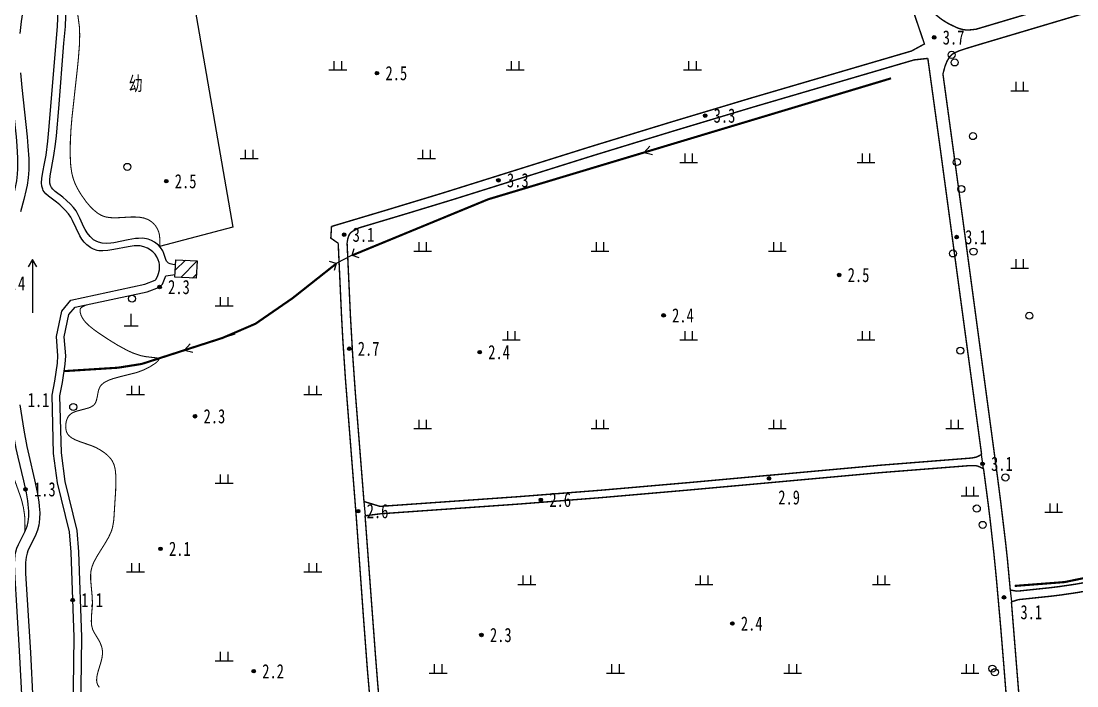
# Model space of a CAD drawing. Header units: metres. Extents: x 494039 to 619385, y 3351420 to 3402703.
# Drawn here: x 590085.7 to 590383.4, y 3392834.9 to 3393022.2 of the extents above; entities that cross this region are included whole.
import ezdxf
from ezdxf.enums import TextEntityAlignment as Align

# ---------------------------------------------------------------- set-up
doc = ezdxf.new("R2010")
doc.units = ezdxf.units.M
for name, pattern in [('2180', [0]), ('4410a', [0]), ('8521', [0]), ('9610', [0])]:
    doc.linetypes.add(name, pattern=pattern)
for name, color, linetype in [('210100', 130, 'Continuous'), ('220200', 130, 'Continuous'), ('220900', 130, '2180'), ('261301', 141, 'Continuous'), ('310300', 8, 'Continuous'), ('340703', 8, 'Continuous'), ('420500', 8, 'Continuous'), ('440100', 8, 'Continuous'), ('510301', 8, 'Continuous'), ('720100', 8, 'Continuous'), ('760201', 8, '8521'), ('810100', 8, '9610'), ('810302', 8, 'Continuous'), ('810502', 8, 'Continuous')]:
    doc.layers.add(name, color=color, linetype=linetype)
doc.layers.add('710101', color=8, linetype='Continuous', lineweight=0)

# ---------------------------------------------------------------- blocks, each defined once
blk = doc.blocks.new('of')
at = {"color": 0, "linetype": 'Continuous'}
for p, q in [((0, 0), (0, 1.7)), ((-1, 0), (1, 0))]:
    blk.add_line(p, q, dxfattribs=at)
blk = doc.blocks.new('gc170')
at = {"linetype": 'Continuous'}
blk.add_circle((0, 0), 0.5, dxfattribs=at)
blk = doc.blocks.new('gu')
at = {"flags": 128}
for points in [[(3.75, 0), (-3.75, 0)], [(2.71, -0.6), (3.75, 0), (3.75, 0), (2.71, 0.6)]]:
    blk.add_lwpolyline(points, dxfattribs=at)
blk = doc.blocks.new('p_point')
for radius in [0.25, 0.2, 0.15, 0.1, 0.05]:
    blk.add_circle((0, 0), radius)
blk.add_point((0, 0))
blk = doc.blocks.new('vm')
at = {"linetype": 'Continuous'}
for p, q in [((1.25, 0), (-1.25, 0)), ((-0.5, 0), (-0.5, 1.3)), ((0.5, 1.3), (0.5, 0))]:
    blk.add_line(p, q, dxfattribs=at)
blk = doc.blocks.new('1-3&1-4')
at = {"layer": '310300', "linetype": 'Continuous'}
h = blk.add_hatch(dxfattribs=at)
h.set_pattern_fill('ANSI31', color=8, scale=20, style=0)
h.set_pattern_definition([(45, (0, 0), (-1.767766953, 1.767766953), [])])
h.paths.add_polyline_path([(590135.1286, 3392949.751), (590129.0967, 3392950.0553), (590129.3446, 3392954.9701), (590135.3765, 3392954.6659)])
at = {"layer": '210100', "color": 141, "linetype": 'Continuous', "flags": 128}
for points in [[(590096.0091, 3393020.721), (590096.4411, 3393032.2163)], [(590100.1821, 3392813.0499), (590100.6493, 3392848.5937), (590099.7962, 3392872.5597), (590099.3933, 3392878.3046), (590095.9493, 3392892.0902), (590094.897, 3392900.3842), (590094.4599, 3392916.8131), (590095.2323, 3392920.7481), (590095.9734, 3392925.802), (590096.106, 3392927.8324), (590095.6684, 3392933.3313), (590097.1694, 3392940.4929), (590099.7679, 3392943.5492), (590120.6463, 3392948.0708), (590123.572, 3392949.1707), (590123.7545, 3392949.3648), (590124.1378, 3392950.1931), (590124.483, 3392951.1224), (590124.7144, 3392952.1091), (590124.7805, 3392953.0313), (590124.7413, 3392953.6445), (590124.6537, 3392954.1499), (590124.4059, 3392954.9523), (590124.0105, 3392955.7541), (590123.479, 3392956.5036), (590122.8418, 3392957.1767), (590122.1232, 3392957.76), (590121.3436, 3392958.2365), (590120.3429, 3392958.6393), (590119.2715, 3392958.8433), (590118.7237, 3392958.8801), (590117.6094, 3392958.853), (590115.9046, 3392958.6326), (590111.8719, 3392957.8046), (590110.161, 3392957.528), (590108.7632, 3392957.4349), (590107.6733, 3392957.5014), (590107.1409, 3392957.5972), (590106.1593, 3392957.9228), (590105.4189, 3392958.3118), (590104.2529, 3392959.1806), (590103.5229, 3392959.9133), (590102.889, 3392960.7243), (590102.2637, 3392961.7424), (590100.2167, 3392966.0444), (590099.7255, 3392966.9114), (590099.0753, 3392967.8601), (590098.1904, 3392968.9295), (590096.6721, 3392970.4119), (590095.7414, 3392971.1657), (590093.4052, 3392972.8887), (590092.7283, 3392973.5), (590092.2294, 3392974.0867), (590091.9832, 3392974.4818), (590091.814, 3392974.8538), (590091.6007, 3392975.6522), (590091.521, 3392976.6569), (590091.5925, 3392977.8748), (590091.8673, 3392979.623), (590092.3536, 3392982.045), (590092.761, 3392984.4728), (590093.2513, 3392988.4114), (590093.5603, 3392991.5149), (590096.0091, 3393020.721)]]:
    blk.add_lwpolyline(points, dxfattribs=at)
at = {"layer": '210100', "color": 141, "linetype": 'Continuous', "elevation": 0.8, "flags": 128}
for points in [[(590085.1513, 3393064.046), (590086.425, 3393052.2835), (590087.6321, 3393043.9962), (590087.8475, 3393041.6133), (590087.887, 3393040.5343), (590087.8371, 3393038.1181), (590087.5988, 3393035.217), (590087.037, 3393030.8631), (590085.7599, 3393022.1485), (590085.3944, 3393018.7558)], [(590085.5958, 3393007.6298), (590085.9752, 3393003.5361), (590087.449, 3392989.5868), (590087.6623, 3392987.0082), (590087.856, 3392983.4059), (590087.8587, 3392980.3301), (590087.7027, 3392978.0535), (590087.4016, 3392975.937), (590087.1813, 3392974.7653), (590086.5398, 3392971.9631), (590085.5813, 3392968.4779)], [(590085.3771, 3392914.0758), (590086.4962, 3392906.9569), (590087.3777, 3392902.3085), (590087.8994, 3392899.8744), (590089.5416, 3392892.9019), (590090.2827, 3392889.4081), (590090.7245, 3392886.6923), (590090.8566, 3392885.5295), (590090.9697, 3392883.5942), (590090.9346, 3392882.0491), (590090.8137, 3392880.8928), (590090.6786, 3392880.1174), (590090.3251, 3392878.736), (590089.6616, 3392877.0142), (590088.2496, 3392874.3597), (590087.6034, 3392872.9333), (590087.3989, 3392872.3006), (590087.1461, 3392871.162), (590086.9785, 3392869.6525), (590086.9444, 3392867.7613), (590086.9862, 3392866.5431), (590088.3385, 3392844.2878), (590089.0423, 3392830.7744)]]:
    blk.add_lwpolyline(points, dxfattribs=at)
at = {"layer": '220200', "color": 141, "linetype": 'Continuous', "const_width": 0.6, "flags": 128}
for points in [[(590331.0207, 3393006.0886), (590217.4196, 3392971.9893), (590179.0811, 3392956.2002)], [(590174.597, 3392953.8689), (590162.3066, 3392944.1509), (590151.8143, 3392936.9167), (590142.5128, 3392932.9172), (590119.7356, 3392925.5875), (590113.0403, 3392924.5286), (590097.8692, 3392923.5671)]]:
    blk.add_lwpolyline(points, dxfattribs=at)
at = {"layer": '220200', "color": 141, "linetype": 'Continuous', "const_width": 0.6, "elevation": 2.6512, "flags": 128}
blk.add_lwpolyline([(590539.9083, 3392929.6375), (590512.9648, 3392915.3152), (590513.5353, 3392909.4318), (590498.7901, 3392902.471), (590463.9227, 3392891.2237), (590391.7244, 3392866.5378), (590380.0101, 3392864.1129), (590365.9129, 3392863.0227)], dxfattribs=at)
at = {"layer": '220900', "color": 141, "linetype": 'Continuous'}
for p, q in [((590179.0811, 3392956.2002), (590179.6835, 3392958.1073)), ((590179.0811, 3392956.2002), (590180.9882, 3392955.5978)), ((590174.597, 3392953.8689), (590172.6899, 3392954.4713)), ((590174.597, 3392953.8689), (590173.9946, 3392951.9618))]:
    blk.add_line(p, q, dxfattribs=at)
at = {"layer": '220900', "color": 141, "linetype": '2180', "elevation": 2.8571, "flags": 128}
blk.add_lwpolyline([(590179.0811, 3392956.2002), (590174.597, 3392953.8689)], dxfattribs=at)
at = {"layer": '310300', "color": 8, "linetype": 'Continuous', "flags": 128}
blk.add_lwpolyline([(590135.1286, 3392949.751), (590129.0967, 3392950.0553), (590129.3446, 3392954.9701), (590135.3765, 3392954.6659)], close=True, dxfattribs=at)
at = {"layer": '420500', "color": 8, "linetype": 'Continuous', "const_width": 0.4, "flags": 128}
for points in [[(590505.9223, 3393064.8013), (590486.8867, 3393059.3498), (590464.9843, 3393052.9654), (590446.6962, 3393047.4839), (590400.1085, 3393033.3253), (590354.9789, 3393019.9198)], [(590488.2524, 3393055.1307), (590477.0863, 3393051.9362), (590466.2301, 3393048.754), (590444.037, 3393042.0703), (590402.2895, 3393029.3971), (590356.2292, 3393015.7119)], [(590354.9789, 3393019.9198), (590353.0529, 3393019.7193), (590351.9812, 3393019.7376), (590351.2546, 3393019.8426), (590350.2995, 3393020.1046), (590349.6722, 3393020.3358), (590347.5228, 3393021.3506), (590346.5492, 3393021.8978), (590345.1937, 3393022.7663), (590343.8216, 3393023.8648), (590343.2354, 3393024.5004), (590342.9264, 3393024.934), (590341.7833, 3393027.0197)], [(590345.6592, 3393007.3069), (590346.224, 3393009.4341), (590346.8037, 3393010.9058), (590347.5145, 3393012.0795), (590347.98, 3393012.6081), (590348.2433, 3393012.8382), (590348.8591, 3393013.2338), (590350.1454, 3393013.8045), (590352.0674, 3393014.4547), (590356.2292, 3393015.7119)], [(590173.256, 3392964.3406), (590188.9683, 3392969.0217), (590204.6579, 3392973.7766), (590246.2624, 3392986.8172), (590269.1032, 3392993.7995), (590291.807, 3393000.6098), (590336.7867, 3393013.7856)], [(590180.9443, 3392963.922), (590194.5589, 3392967.9849), (590207.6081, 3392971.9526), (590247.0308, 3392984.3191), (590269.8614, 3392991.2974), (590292.5549, 3392998.1052), (590337.5217, 3393011.2772)], [(590341.3978, 3393011.7103), (590344.9005, 3392986.2901), (590356.5629, 3392900.0752)], [(590345.6592, 3393007.3069), (590351.1445, 3392967.1891), (590360.9966, 3392894.0685), (590361.983, 3392886.393), (590363.3683, 3392874.8685), (590363.8347, 3392870.5639), (590364.6504, 3392861.8639)], [(590177.6399, 3392959.7228), (590177.8821, 3392961.0656), (590178.1362, 3392961.7722), (590178.4366, 3392962.2892), (590178.6854, 3392962.583), (590179.1405, 3392962.9424), (590180.9443, 3392963.922)], [(590186.6813, 3392787.8895), (590186.8381, 3392793.0698), (590186.8969, 3392798.5335), (590186.7982, 3392802.6942), (590186.5656, 3392806.9685), (590186.0693, 3392812.5169), (590184.8298, 3392823.6049), (590184.2508, 3392829.3035), (590183.355, 3392839.5693), (590182.1573, 3392855.5492), (590180.2846, 3392881.712), (590177.1666, 3392921.4756), (590176.467, 3392931.9473), (590176.0899, 3392938.8467), (590175.1385, 3392959.6037)], [(590182.4023, 3392886.8171), (590179.9867, 3392917.225), (590179.2236, 3392928.0202), (590178.5918, 3392938.9934), (590177.6399, 3392959.7228)], [(590357.1107, 3392896.0276), (590358.4209, 3392886.1207), (590359.0269, 3392881.1352), (590360.0104, 3392872.3046), (590360.6713, 3392865.6685), (590361.9246, 3392851.588), (590362.825, 3392840.6295), (590366.5617, 3392793.6528)], [(590189.1854, 3392787.8667), (590189.3391, 3392793.0928), (590189.4017, 3392798.605), (590189.3022, 3392802.801), (590189.0826, 3392806.6671), (590188.5812, 3392812.2437), (590187.2099, 3392824.9577), (590186.2954, 3392835.2182), (590185.6639, 3392843.2033), (590182.7127, 3392882.7952)], [(590364.9627, 3392858.5396), (590370.1693, 3392793.953)]]:
    blk.add_lwpolyline(points, dxfattribs=at)
for points, elevation in [([(590336.7867, 3393013.7856), (590340.4419, 3393015.7776), (590337.1257, 3393025.5122)], 3.9383), ([(590337.5217, 3393011.2772), (590341.3978, 3393011.7103)], 3.9235), ([(590175.1385, 3392959.6037), (590173.0533, 3392961.0593), (590173.256, 3392964.3406)], 3.3893)]:
    blk.add_lwpolyline(points, dxfattribs=dict(at, elevation=elevation))
at = {"layer": '440100', "color": 8, "linetype": '4410a', "const_width": 0.4, "flags": 128}
for points in [[(590353.2097, 3392899.0265), (590354.1471, 3392899.135), (590354.9822, 3392899.3198), (590355.3933, 3392899.4774), (590356.5629, 3392900.0752)], [(590186.9295, 3392885.4386), (590225.6833, 3392888.1572), (590249.0144, 3392889.9812), (590274.5211, 3392892.1931), (590327.8023, 3392897.0282), (590353.2097, 3392899.0265)], [(590366.6027, 3392861.5425), (590375.7621, 3392862.5065), (590378.6418, 3392862.8644), (590382.9388, 3392863.4963), (590384.8367, 3392863.8271), (590388.1342, 3392864.506), (590390.7448, 3392865.1602), (590393.5142, 3392865.9385), (590397.0792, 3392867.0978), (590408.1758, 3392871.0513), (590417.3868, 3392874.1804), (590433.6528, 3392879.5765), (590464.9897, 3392890.0909), (590479.4444, 3392894.7578)], [(590182.4023, 3392886.8171), (590186.9295, 3392885.4386)], [(590364.6504, 3392861.8639), (590366.6027, 3392861.5425)]]:
    blk.add_lwpolyline(points, dxfattribs=at)
at = {"layer": '440100', "color": 8, "linetype": 'Continuous', "const_width": 0.4, "flags": 128}
for points in [[(590187.0787, 3392883.3587), (590225.8446, 3392886.0781), (590249.1828, 3392887.9027), (590274.6974, 3392890.1152), (590327.9776, 3392894.9502), (590353.3709, 3392896.9475)], [(590366.9564, 3392859.1624), (590376.1946, 3392860.1365), (590379.0991, 3392860.4977), (590383.4333, 3392861.1349), (590385.3476, 3392861.4683), (590388.6738, 3392862.1523), (590391.3089, 3392862.8117), (590394.1195, 3392863.6014), (590397.7375, 3392864.778), (590408.9396, 3392868.7693), (590418.1517, 3392871.8988), (590434.419, 3392877.2955), (590465.7415, 3392887.8051), (590480.1814, 3392892.4672)], [(590182.7127, 3392882.7952), (590187.0787, 3392883.3587)], [(590364.9627, 3392858.5396), (590366.9564, 3392859.1624)]]:
    blk.add_lwpolyline(points, dxfattribs=at)
at = {"layer": '440100', "color": 8, "linetype": 'Continuous', "const_width": 0.4, "elevation": 3.534, "flags": 128}
blk.add_lwpolyline([(590353.3709, 3392896.9475), (590354.7548, 3392896.9375), (590355.3239, 3392896.8355), (590356.0146, 3392896.576), (590357.1107, 3392896.0276)], dxfattribs=at)
at = {"layer": '710101', "color": 8, "linetype": 'Continuous', "const_width": 0.3, "elevation": 2, "flags": 128}
for points in [[(590086.7669, 3392878.2576), (590086.8207, 3392879.9699), (590086.76, 3392882.2611), (590086.6715, 3392883.1938), (590086.3852, 3392885.0476), (590085.9606, 3392886.8737), (590085.5926, 3392888.0956), (590083.5482, 3392893.8216)], [(590124.7946, 3392958.687), (590124.8364, 3392960.8477), (590124.723, 3392961.9858), (590124.5208, 3392962.8047), (590124.0674, 3392963.8418), (590123.6312, 3392964.5149), (590123.0934, 3392965.1281), (590122.4766, 3392965.6681), (590121.8009, 3392966.1195), (590121.2892, 3392966.3792), (590120.3429, 3392966.7083), (590119.3571, 3392966.9023), (590117.8262, 3392967.0115), (590116.7833, 3392967.0027), (590113.1037, 3392966.8038), (590111.3127, 3392966.8002), (590110.5696, 3392966.8592), (590109.6116, 3392967.0217), (590108.9241, 3392967.2238), (590108.225, 3392967.5281), (590107.3423, 3392968.0583), (590106.1053, 3392969.0593), (590105.141, 3392970.0331), (590104.0549, 3392971.321), (590102.5727, 3392973.4194), (590101.701, 3392974.8937), (590100.9534, 3392976.4107), (590100.4574, 3392977.7013), (590100.0205, 3392979.3995), (590099.76, 3392981.1215), (590099.6556, 3392982.2787), (590099.5575, 3392984.8986), (590099.6123, 3392988.4072), (590099.8013, 3392991.9097), (590100.0693, 3392995.05), (590101.5683, 3393008.6298), (590101.8562, 3393011.463), (590102.1667, 3393015.4502), (590102.2489, 3393018.3294), (590102.1507, 3393020.6696), (590101.5139, 3393025.4766)], [(590107.7881, 3392834.4327), (590107.3586, 3392835.0725), (590107.1528, 3392835.5569), (590107.076, 3392835.8612), (590107.0129, 3392836.4951), (590107.0954, 3392837.4965), (590107.3717, 3392838.7197), (590108.2026, 3392841.4466), (590108.5244, 3392842.7341), (590108.6742, 3392843.8303), (590108.663, 3392844.7053), (590108.5164, 3392845.6016), (590108.0747, 3392846.8922), (590107.7544, 3392847.5248), (590106.2623, 3392849.9878), (590105.8573, 3392850.8825), (590105.6074, 3392851.9048), (590105.5202, 3392853.0224), (590105.5754, 3392854.6104), (590105.7934, 3392857.2715), (590105.83, 3392858.3589), (590105.7556, 3392860.1195), (590105.338, 3392864.738), (590105.3286, 3392866.2338), (590105.4414, 3392867.3291), (590105.7036, 3392868.3893), (590106.0532, 3392869.3058), (590106.3687, 3392869.9824), (590107.2236, 3392871.5372), (590109.4153, 3392875.0503), (590110.3193, 3392876.6065), (590110.9833, 3392877.9709), (590111.2536, 3392878.6697), (590111.5188, 3392879.5848), (590111.7721, 3392880.9767), (590111.8794, 3392881.9242), (590112.3789, 3392889.7924), (590112.4677, 3392892.8012), (590112.4455, 3392893.8723), (590112.3163, 3392895.4362), (590112.1908, 3392896.1908), (590111.9348, 3392897.1569), (590111.4834, 3392898.1682), (590111.0699, 3392898.7827), (590110.3986, 3392899.5431), (590109.6209, 3392900.2448), (590109.0916, 3392900.6555), (590107.9519, 3392901.4117), (590106.72, 3392902.0709), (590105.579, 3392902.5532), (590102.3234, 3392903.6713), (590100.9721, 3392904.2128), (590100.0617, 3392904.6999), (590099.2872, 3392905.2998), (590098.8735, 3392905.7869), (590098.6318, 3392906.2109), (590098.4957, 3392906.5629), (590098.3302, 3392907.3414), (590098.297, 3392907.7559), (590098.3357, 3392908.7133), (590098.4986, 3392909.5519), (590098.6259, 3392909.9522), (590098.926, 3392910.5997), (590099.2043, 3392911.0052), (590099.5986, 3392911.4002), (590100.1106, 3392911.7504), (590100.8363, 3392912.0912), (590101.3049, 3392912.2572), (590104.7345, 3392913.177), (590105.5846, 3392913.5402), (590106.2785, 3392914.0439), (590106.6633, 3392914.5626), (590106.9248, 3392915.1841), (590107.1716, 3392916.1922), (590107.4482, 3392917.6807), (590107.574, 3392918.1934), (590107.8123, 3392918.8613), (590108.0203, 3392919.2469), (590108.3738, 3392919.7001), (590109.1601, 3392920.3515), (590110.3915, 3392920.9931), (590111.612, 3392921.4367), (590113.526, 3392921.964), (590117.8897, 3392923.0507), (590118.7116, 3392923.3071), (590120.1198, 3392923.8345), (590121.9615, 3392924.7424), (590123.3876, 3392925.6462), (590123.8196, 3392925.9728), (590124.3395, 3392926.4574), (590124.5661, 3392926.8637), (590124.5515, 3392926.983), (590124.4168, 3392927.1311), (590124.0024, 3392927.2876), (590120.8914, 3392927.6416), (590119.4538, 3392927.9339), (590117.552, 3392928.5528), (590115.8388, 3392929.307), (590112.9434, 3392930.878), (590110.1739, 3392932.5872), (590107.2885, 3392934.5198), (590106.3211, 3392935.2159), (590105.0282, 3392936.2434), (590104.1565, 3392937.0616), (590103.7559, 3392937.5007), (590103.2153, 3392938.2076), (590102.7692, 3392938.9867), (590102.5909, 3392939.4098), (590102.3635, 3392940.2549), (590102.3433, 3392940.8297), (590102.4375, 3392941.161), (590102.551, 3392941.3324), (590102.8406, 3392941.579), (590103.0917, 3392941.721), (590104.1838, 3392942.2327)]]:
    blk.add_lwpolyline(points, dxfattribs=at)
at = {"layer": '760201', "color": 8, "linetype": '8521', "flags": 128}
for points in [[(590098.2086, 3393020.6756), (590098.6397, 3393032.2012), (590098.9475, 3393043.0447), (590098.9953, 3393046.4314), (590098.9657, 3393052.5225), (590098.7745, 3393057.6471), (590098.5854, 3393060.7411), (590097.2415, 3393076.9772), (590096.7441, 3393083.9489), (590096.5486, 3393088.6105), (590096.5194, 3393090.9481), (590096.5731, 3393093.8565), (590096.8126, 3393097.8184), (590097.5796, 3393106.3194), (590097.8983, 3393110.8273), (590097.9836, 3393114.1788), (590097.924, 3393116.3921), (590097.7368, 3393118.5826), (590097.5841, 3393119.6674), (590097.2661, 3393121.2791), (590096.945, 3393122.4917), (590096.3553, 3393124.2922), (590095.9071, 3393125.4835), (590093.3954, 3393131.4104), (590092.3376, 3393134.1068), (590091.5973, 3393136.4412), (590091.3433, 3393137.4554), (590090.9365, 3393139.5074), (590090.5617, 3393142.2081), (590090.1406, 3393147.0517), (590089.5714, 3393156.463), (590088.7699, 3393171.5513), (590088.7345, 3393172.9771), (590088.7424, 3393173.9901), (590088.857, 3393175.7938), (590088.9607, 3393176.5842), (590089.2405, 3393177.9453), (590089.5307, 3393178.8969), (590089.8477, 3393179.6938), (590090.3561, 3393180.6946), (590090.9288, 3393181.5784), (590091.3344, 3393182.0966), (590092.1622, 3393182.9586), (590093.0892, 3393183.7121), (590094.104, 3393184.3609), (590094.6411, 3393184.6467), (590095.7689, 3393185.142), (590096.9614, 3393185.535), (590098.2112, 3393185.8237), (590100.1793, 3393186.0534), (590104.0456, 3393186.0863), (590105.0024, 3393186.2127), (590105.6463, 3393186.4012), (590105.9395, 3393186.5334), (590106.5261, 3393186.9508), (590106.8889, 3393187.3822), (590107.0978, 3393187.7165), (590107.5001, 3393188.5704), (590108.3904, 3393190.8832), (590108.7997, 3393191.6603), (590109.0949, 3393192.0829), (590109.8843, 3393192.9062), (590110.2826, 3393193.2232), (590111.1493, 3393193.7837), (590112.3299, 3393194.379), (590113.196, 3393194.7494), (590133.266, 3393202.6502), (590140.6946, 3393205.6767), (590145.8565, 3393207.8886), (590148.0568, 3393208.8786), (590151.8744, 3393210.7005), (590153.4167, 3393211.4883), (590155.9488, 3393212.8832), (590158.7157, 3393214.6307), (590160.9372, 3393216.3074), (590165.7952, 3393220.4836), (590166.7713, 3393221.2451), (590168.002, 3393222.1161), (590168.9512, 3393222.7305), (590170.9058, 3393223.8756), (590173.2605, 3393225.1), (590174.6333, 3393225.7583), (590178.1242, 3393227.3122), (590198.1183, 3393235.6645), (590226.4033, 3393247.695)], [(589948.5402, 3393111.1023), (589971.9388, 3393123.0557), (589991.0439, 3393131.6399), (589993.8902, 3393133.0287), (589997.9671, 3393135.2883), (590002.3316, 3393137.534), (590007.0476, 3393139.1378), (590010.346, 3393139.8168), (590026.9465, 3393145.6285), (590040.5214, 3393149.1935), (590059.6474, 3393157.0536), (590063.0152, 3393157.5748), (590065.8047, 3393157.1161), (590066.7795, 3393156.5459), (590068.0059, 3393154.6654), (590069.3756, 3393151.5379), (590075.4776, 3393121.6707), (590076.2176, 3393112.2324), (590079.1758, 3393102.2869), (590080.1449, 3393097.694), (590080.4042, 3393096.2205), (590080.7207, 3393093.8183), (590080.8722, 3393091.7512), (590080.9057, 3393089.0896), (590080.482, 3393079.3959), (590080.4832, 3393076.7272), (590080.5824, 3393074.8958), (590080.9205, 3393071.6576), (590082.0306, 3393063.684), (590083.3051, 3393051.9115), (590084.4758, 3393043.8619), (590084.6151, 3393042.5197), (590084.7245, 3393040.5046), (590084.6772, 3393038.1004), (590084.4418, 3393035.2138), (590083.8836, 3393030.8816), (590082.5505, 3393021.7283), (590082.2074, 3393018.352), (590082.1126, 3393016.6436), (590082.0982, 3393013.778), (590082.1594, 3393011.9532), (590082.4515, 3393007.5182), (590082.8387, 3393003.3552), (590084.2948, 3392989.6438), (590084.5045, 3392987.1094), (590084.6932, 3392983.5688), (590084.6927, 3392980.5459), (590084.6059, 3392979.0408), (590084.3918, 3392977.1907), (590083.9913, 3392974.9506), (590083.6956, 3392973.6113), (590082.953, 3392970.7196), (590082.0433, 3392967.6209), (590079.7549, 3392960.3037), (590079.4166, 3392959.0784), (590078.8929, 3392956.8652), (590078.5933, 3392955.1335), (590078.4091, 3392953.3243), (590078.3317, 3392951.5045), (590078.3335, 3392949.677), (590078.3941, 3392947.8436), (590078.6353, 3392944.1652), (590079.2674, 3392937.7077), (590080.5789, 3392926.6193), (590081.396, 3392920.1546), (590082.5237, 3392911.8711), (590083.3819, 3392906.4914), (590084.2706, 3392901.7974), (590084.8013, 3392899.357), (590086.4256, 3392892.6465), (590087.1544, 3392889.2846), (590087.5297, 3392887.0456), (590087.6661, 3392885.9275), (590087.7893, 3392884.0675), (590087.7664, 3392882.5835), (590087.7042, 3392881.8433), (590087.592, 3392881.0464), (590087.3041, 3392879.7753), (590086.7263, 3392878.1648), (590084.8545, 3392874.5841), (590084.4424, 3392873.5929), (590084.1389, 3392872.5407), (590083.996, 3392871.8215), (590083.8251, 3392870.3497), (590083.7805, 3392869.4125), (590083.8164, 3392866.938), (590085.1655, 3392844.7452), (590085.8986, 3392830.7411), (590086.2179, 3392822.2073), (590086.2859, 3392817.4119), (590086.2106, 3392813.6925), (590085.9575, 3392810.3022), (590085.5635, 3392807.4955), (590084.2211, 3392799.7366), (590083.9699, 3392797.8448), (590083.6141, 3392794.258), (590083.352, 3392790.0266), (590083.2786, 3392787.7372), (590083.2507, 3392781.9664), (590083.3073, 3392777.6378), (590083.8329, 3392755.9933), (590084.695, 3392724.2427), (590084.9161, 3392716.7684), (590085.1545, 3392711.0546), (590085.4109, 3392707.8401), (590085.8121, 3392704.8966), (590086.3651, 3392702.3385), (590086.9831, 3392700.2356), (590087.615, 3392698.5175), (590088.2893, 3392697.0072), (590088.8716, 3392695.9057), (590090.5141, 3392693.2185), (590091.2184, 3392691.9186), (590091.6232, 3392690.9437), (590091.7777, 3392690.4426), (590091.9546, 3392689.5237), (590092.0126, 3392688.3552), (590091.8608, 3392686.5035), (590091.52, 3392684.5607), (590090.7602, 3392681.2054), (590090.2537, 3392678.662), (590090.0529, 3392677.2802), (590089.8071, 3392674.3664), (590089.7253, 3392671.44), (590089.7337, 3392669.2399), (590089.8913, 3392664.0966), (590090.0734, 3392660.4187), (590090.3373, 3392656.0044), (590090.9384, 3392647.9221), (590091.216, 3392644.9926), (590091.7097, 3392640.9105), (590092.3386, 3392637.002), (590092.8124, 3392634.4062), (590095.4632, 3392621.0107), (590096.3108, 3392616.4716), (590096.7532, 3392613.8747), (590097.3199, 3392609.9732), (590097.619, 3392607.0451), (590097.6991, 3392605.7439), (590097.7347, 3392603.7926), (590097.6687, 3392602.1779), (590097.5604, 3392600.8887), (590097.1964, 3392597.9892), (590096.0763, 3392590.5774), (590095.7992, 3392587.6719), (590095.7429, 3392585.8552), (590095.7616, 3392584.3605), (590095.9292, 3392581.3691), (590096.1007, 3392579.4995), (590096.3125, 3392577.631), (590096.8401, 3392573.9015), (590097.1557, 3392572.043), (590097.7462, 3392569.0842), (590098.8574, 3392564.688), (590100.6723, 3392558.2893), (590101.6134, 3392554.6902), (590102.1364, 3392552.2825), (590102.3483, 3392551.0744), (590102.5162, 3392549.8623), (590102.6456, 3392548.3921), (590102.6831, 3392546.359), (590102.6431, 3392545.0822), (590102.4001, 3392541.7485), (590101.8441, 3392535.5793), (590101.4226, 3392524.9034), (590100.8171, 3392517.8727), (590100.7699, 3392516.1557), (590100.8503, 3392512.0157), (590100.7283, 3392510.5835), (590100.5487, 3392509.6946), (590100.3662, 3392509.0932), (590099.9552, 3392508.0861), (590099.3106, 3392506.8659), (590098.5239, 3392505.6081), (590097.3421, 3392503.934), (590096.3765, 3392502.7565), (590095.3139, 3392501.6691), (590094.2658, 3392500.7952), (590093.2021, 3392500.0707), (590092.1482, 3392499.4928), (590091.3528, 3392499.1427), (590090.0102, 3392498.6878), (590088.4504, 3392498.3174), (590087.5673, 3392498.1647), (590085.5984, 3392497.9356), (590084.5163, 3392497.8622), (590081.1605, 3392497.8107), (590077.6935, 3392497.9512), (590075.6217, 3392498.0938), (590069.4265, 3392498.6599), (590058.4392, 3392499.8015), (590055.0052, 3392500.1176), (590050.8801, 3392500.4082), (590048.8145, 3392500.4916), (590044.0038, 3392500.4864), (590029.5461, 3392499.9927), (590025.6965, 3392499.9962), (590022.4907, 3392500.1491), (590018.4565, 3392500.5076), (590015.7695, 3392500.8043), (590005.9214, 3392502.0002), (590001.6399, 3392502.4647), (589995.3542, 3392502.9961), (589971.5762, 3392504.6612), (589964.7751, 3392505.2869), (589961.2465, 3392505.7432), (589958.6853, 3392506.1913), (589957.5334, 3392506.4417), (589955.7128, 3392506.9247), (589954.8924, 3392507.1886), (589953.6018, 3392507.7012), (589953.1159, 3392507.9428), (589952.3378, 3392508.4265), (589951.5828, 3392509.0963), (589950.751, 3392510.2), (589950.1549, 3392511.2488), (589948.9275, 3392513.912), (589948.3343, 3392514.8218), (589947.9991, 3392515.1878), (589947.3717, 3392515.7176), (589946.016, 3392516.5548), (589944.055, 3392517.4692), (589943.4362, 3392517.6941), (589942.2547, 3392518.0295), (589940.8477, 3392518.2698), (589939.9541, 3392518.3573), (589937.7864, 3392518.4613), (589927.4474, 3392518.704), (589919.7131, 3392518.7576), (589915.2185, 3392518.6753), (589913.2998, 3392518.5898), (589910.1185, 3392518.3364), (589907.5961, 3392517.9827), (589906.3458, 3392517.7331), (589904.0167, 3392517.0812), (589903.2622, 3392516.8055), (589901.9534, 3392516.2305), (589898.9901, 3392514.5719), (589898.2211, 3392514.2298), (589897.6208, 3392514.0298), (589896.5254, 3392513.7912), (589895.8836, 3392513.7077), (589894.2577, 3392513.6194), (589893.0064, 3392513.6286), (589890.5599, 3392513.778), (589887.4868, 3392514.1407), (589883.2598, 3392514.8217), (589874.8128, 3392516.3267), (589868.8266, 3392517.1984), (589860.2186, 3392518.2493), (589855.0476, 3392518.8245), (589851.0231, 3392519.2405), (589845.4442, 3392519.7326), (589826.2408, 3392520.8274), (589822.7717, 3392521.0917), (589818.3183, 3392521.541), (589816.655, 3392521.7554), (589813.6225, 3392522.249), (589807.9119, 3392523.553), (589805.8203, 3392523.8292), (589803.5887, 3392523.9485), (589802.1606, 3392523.9638), (589793.1592, 3392523.8151), (589787.7755, 3392523.7965), (589763.5919, 3392523.9498), (589755.5317, 3392524.1411), (589750.1404, 3392524.4445), (589745.6415, 3392524.8607), (589743.5496, 3392525.1115), (589740.2809, 3392525.6069), (589738.219, 3392526.0124), (589736.6796, 3392526.3808), (589734.2124, 3392527.0921), (589731.9341, 3392527.8813), (589730.2002, 3392528.579), (589728.5162, 3392529.3619), (589727.0665, 3392530.1629), (589725.9637, 3392530.8936), (589724.5609, 3392532.06), (589723.7566, 3392532.9032), (589723.1291, 3392533.7116), (589722.6065, 3392534.6655), (589722.3591, 3392535.4741), (589722.2175, 3392536.4782), (589722.1327, 3392539.3252), (589721.875, 3392542.34), (589721.4421, 3392545.3094), (589721.044, 3392547.5175), (589719.976, 3392552.6337), (589716.4782, 3392567.9028), (589715.5768, 3392572.2872), (589715.0383, 3392575.409), (589714.8119, 3392577.0177), (589714.4873, 3392580.0701), (589714.3875, 3392581.5096), (589714.3161, 3392584.0286), (589714.438, 3392587.1806), (589714.8925, 3392593.0101), (589714.9468, 3392594.0755), (589714.9081, 3392595.5506), (589714.6955, 3392596.9006), (589714.141, 3392599.6344), (589712.8814, 3392608.1598), (589711.9808, 3392613.1731), (589711.591, 3392615.0918), (589710.7982, 3392618.5225), (589710.3931, 3392620.0334), (589709.7785, 3392622.0357), (589708.4413, 3392625.8063), (589707.8306, 3392627.7735), (589707.4655, 3392629.3969), (589707.1669, 3392631.4637), (589706.4606, 3392638.9312), (589706.341, 3392640.5633), (589706.2217, 3392643.8443), (589706.2344, 3392646.106), (589706.2806, 3392646.8319), (589706.4845, 3392648.135), (589706.8032, 3392649.156), (589707.2036, 3392650.0215), (589707.5366, 3392650.5773), (589708.066, 3392651.2859), (589708.822, 3392652.0902), (589709.3166, 3392652.5375), (589710.3765, 3392653.3721), (589714.7878, 3392656.2995), (589716.067, 3392657.2621), (589716.8274, 3392657.9309), (589717.9187, 3392659.0537), (589719.3841, 3392660.8921), (589720.7721, 3392663.0448), (589721.7057, 3392664.7929), (589722.4705, 3392666.494), (589724.6784, 3392672.1603), (589725.4045, 3392673.7383), (589726.1188, 3392675.0213), (589726.8053, 3392676.023), (589727.7427, 3392677.0915), (589728.8853, 3392678.1315), (589731.2715, 3392680.1563), (589732.1606, 3392681.061), (589732.7873, 3392681.8554), (589733.6974, 3392683.3874), (589734.4535, 3392685.0941), (589734.9901, 3392686.6681), (589735.3674, 3392688.176), (589735.5441, 3392689.1958), (589735.655, 3392690.2104), (589735.713, 3392691.8468), (589735.6231, 3392693.695), (589735.4164, 3392695.3327), (589735.092, 3392696.9542), (589734.884, 3392697.7552), (589734.3677, 3392699.3293), (589733.331, 3392701.9636), (589733.0752, 3392702.9256), (589732.9794, 3392703.6206), (589732.9558, 3392704.7781), (589733.246, 3392708.0066), (589733.302, 3392709.2239), (589733.2438, 3392710.999), (589733.042, 3392712.7561), (589732.8139, 3392714.0245), (589732.3347, 3392716.0051), (589730.2624, 3392722.7563)], [(590129.2714, 3392953.5189), (590128.463, 3392953.6274), (590127.7258, 3392953.8097), (590127.2981, 3392954.0171), (590127.0296, 3392954.2317), (590126.7373, 3392954.5607), (590126.4955, 3392955.0252), (590125.9849, 3392956.7097), (590125.6703, 3392957.484), (590125.0685, 3392958.419), (590124.4895, 3392959.0532), (590124.1234, 3392959.3793), (590123.33, 3392959.9506), (590122.4737, 3392960.4082), (590121.5751, 3392960.741), (590121.071, 3392960.865), (590119.9562, 3392961.0003), (590118.8229, 3392960.9896), (590117.9642, 3392960.9101), (590115.9436, 3392960.5709), (590111.9103, 3392959.7514), (590111.0614, 3392959.6347), (590109.6711, 3392959.5536), (590108.5886, 3392959.6327), (590107.5421, 3392959.8884), (590106.8752, 3392960.1797), (590106.1824, 3392960.6053), (590105.158, 3392961.4932), (590104.347, 3392962.5173), (590103.7611, 3392963.5122), (590103.4375, 3392964.1605), (590102.3148, 3392966.6846), (590101.6687, 3392967.9697), (590101.2064, 3392968.721), (590100.4757, 3392969.7124), (590099.6577, 3392970.6453), (590098.5699, 3392971.6966), (590097.4709, 3392972.598), (590095.3253, 3392974.1865), (590094.6792, 3392974.8082), (590094.3085, 3392975.3026), (590094.042, 3392975.8578), (590093.8707, 3392976.544), (590093.8115, 3392977.4052), (590093.8997, 3392978.5824), (590094.9894, 3392984.3379), (590095.4191, 3392987.517), (590095.6742, 3392989.864), (590096.3549, 3392997.593), (590097.8031, 3393016.0398), (590098.2086, 3393020.6756)], [(590538.8791, 3392824.2735), (590537.9593, 3392822.5073), (590537.5443, 3392821.4876), (590537.405, 3392821.0252), (590537.256, 3392820.1956), (590537.2547, 3392819.0946), (590537.4145, 3392818.2168), (590537.7547, 3392817.2295), (590539.3168, 3392813.9781), (590539.8502, 3392812.6153), (590540.0655, 3392811.9265), (590540.3844, 3392810.5411), (590540.484, 3392809.8474), (590540.5519, 3392808.4647), (590540.448, 3392807.2334), (590540.1174, 3392805.7994), (590539.6319, 3392804.3842), (590538.4385, 3392801.2544), (590538.0807, 3392799.9887), (590537.8732, 3392798.5784), (590537.8619, 3392797.3321), (590537.9219, 3392796.5475), (590538.1661, 3392794.9721), (590538.3753, 3392794.027), (590538.9811, 3392791.8385), (590541.4624, 3392784.3369), (590542.3529, 3392781.4201), (590542.7165, 3392780.0477), (590543.2372, 3392777.6822), (590543.6252, 3392775.2815), (590543.7632, 3392774.0741), (590543.9033, 3392771.8979), (590543.8921, 3392769.9694), (590543.8309, 3392769.0104), (590543.5881, 3392767.1373), (590543.1569, 3392765.0717), (590541.4134, 3392758.4678), (590541.0237, 3392756.5196), (590540.7576, 3392754.4458), (590540.5862, 3392751.6576), (590540.5556, 3392749.9052), (590540.7284, 3392741.4458), (590540.7416, 3392738.7758), (590540.5979, 3392734.3461), (590540.4337, 3392731.5841), (590539.2882, 3392716.7034), (590539.0667, 3392712.293), (590539.0067, 3392708.9403), (590539.082, 3392703.3326), (590539.2046, 3392699.8259), (590539.5664, 3392692.8126), (590540.06, 3392685.8062), (590540.6467, 3392679.5162), (590541.3463, 3392673.9835), (590544.2979, 3392655.7439), (590545.0702, 3392650.1223), (590546.0161, 3392641.7533), (590548.6115, 3392615.8415), (590549.6053, 3392607.3601), (590550.5407, 3392600.7293), (590553.2034, 3392585.1476), (590553.8563, 3392580.6175), (590554.2749, 3392576.5796), (590554.456, 3392572.8217), (590554.4422, 3392569.5542), (590554.2383, 3392566.0021), (590553.9795, 3392563.8786), (590553.8076, 3392562.9108), (590553.4258, 3392561.3263), (590552.7719, 3392559.4918), (590552.1851, 3392558.3042), (590551.407, 3392557.0443), (590550.9741, 3392556.44), (590550.0316, 3392555.2881), (590549.5259, 3392554.7429), (590548.4543, 3392553.7213), (590546.9896, 3392552.5626), (590545.8501, 3392551.7992), (590544.0641, 3392550.772), (590542.2051, 3392549.8584), (590539.9687, 3392548.9011), (590537.024, 3392547.7897), (590533.0483, 3392546.4215), (590527.0994, 3392544.4292), (590521.8688, 3392542.7662), (590518.1093, 3392541.6887), (590515.07, 3392540.9339), (590513.6188, 3392540.6224), (590510.5874, 3392540.085), (590507.5273, 3392539.6863), (590505.9916, 3392539.54), (590502.9181, 3392539.3635), (590501.3838, 3392539.3404), (590498.9384, 3392539.4107), (590496.7861, 3392539.5983), (590495.5595, 3392539.7542), (590493.1172, 3392540.152), (590489.4743, 3392540.9147), (590485.8492, 3392541.8177), (590481.0343, 3392543.1625), (590478.0326, 3392544.0565), (590470.2489, 3392546.4905), (590449.8637, 3392553.1316), (590440.9514, 3392555.9621), (590434.8134, 3392557.7819), (590426.0456, 3392560.2002), (590420.5937, 3392561.9634), (590420.0528, 3392562.0982), (590419.0939, 3392562.2493), (590418.2651, 3392562.2513), (590417.4112, 3392562.073), (590416.7033, 3392561.756), (590414.877, 3392560.6941), (590413.8705, 3392560.3161), (590412.8309, 3392560.1151), (590411.4305, 3392560.0362), (590370.752, 3392561.97), (590362.1165, 3392562.5187), (590356.6629, 3392562.978), (590345.7385, 3392564.0803), (590329.0206, 3392565.8741), (590321.3481, 3392566.6505), (590313.675, 3392567.3907), (590301.8092, 3392568.4446), (590293.5746, 3392569.0309), (590277.8113, 3392569.8261), (590272.9348, 3392570.202), (590269.158, 3392570.6296), (590266.833, 3392570.9842), (590261.0315, 3392572.0951), (590258.3894, 3392572.5257), (590256.5102, 3392572.7367), (590253.5175, 3392572.9224), (590249.6522, 3392572.9696), (590247.499, 3392572.9324), (590235.8283, 3392572.4392), (590226.1163, 3392572.1297), (590219.062, 3392571.9741), (590205.843, 3392571.7874), (590200.5569, 3392571.7692), (590193.51, 3392571.8511), (590188.8835, 3392572.0141), (590181.3945, 3392572.4348), (590173.3767, 3392573.0371), (590166.4389, 3392573.7014), (590159.6557, 3392574.5412), (590153.4244, 3392575.4657), (590147.7832, 3392576.4417), (590143.2967, 3392577.3558), (590139.9563, 3392578.1584), (590138.2969, 3392578.6112), (590135.2034, 3392579.5883), (590133.0677, 3392580.4062), (590131.3358, 3392581.1944), (590130.4913, 3392581.6323), (590129.1764, 3392582.404), (590127.814, 3392583.3578), (590126.5788, 3392584.4502), (590125.761, 3392585.3866), (590124.9545, 3392586.55), (590124.5946, 3392587.1644), (590123.9489, 3392588.4471), (590123.2994, 3392590.016), (590122.9689, 3392590.9387), (590122.17, 3392593.5341), (590121.6536, 3392595.4385), (590118.4978, 3392607.8842), (590115.0061, 3392621.221), (590114.3955, 3392623.7712), (590113.5742, 3392627.6126), (590112.9467, 3392631.3148), (590112.4451, 3392635.3072), (590111.9386, 3392640.8233), (590111.404, 3392648.8733), (590110.4933, 3392666.3941), (590109.6977, 3392683.8974), (590109.3911, 3392693.1148), (590109.3103, 3392700.4984), (590109.4177, 3392705.0168), (590109.6416, 3392708.2347), (590109.9577, 3392710.7957), (590110.1759, 3392712.0697), (590110.5966, 3392713.97), (590110.8562, 3392714.9144), (590111.3746, 3392716.4783), (590111.6972, 3392717.2924), (590112.2236, 3392718.3903), (590113.0133, 3392719.5912), (590113.6057, 3392720.2245), (590114.1966, 3392720.6943), (590114.9598, 3392721.1514), (590115.9109, 3392721.5721), (590117.1871, 3392721.9762), (590118.9294, 3392722.3592), (590120.3571, 3392722.6018), (590123.3258, 3392723.0053), (590125.5293, 3392723.2336), (590129.8941, 3392723.5529), (590132.7817, 3392723.693), (590139.2408, 3392723.8773), (590144.2456, 3392723.9469), (590167.9128, 3392724.0947), (590175.4074, 3392724.177), (590184.9572, 3392724.3771), (590190.3296, 3392724.5908), (590206.3631, 3392725.5605), (590208.7332, 3392725.6596), (590212.8727, 3392725.7377), (590216.4089, 3392725.6591), (590218.1711, 3392725.5483), (590219.7899, 3392725.3919), (590222.464, 3392725.0165), (590226.0171, 3392724.3574), (590236.2206, 3392722.1823), (590238.0025, 3392721.8558), (590240.6851, 3392721.4496), (590242.0155, 3392721.298), (590244.6205, 3392721.1046), (590248.1093, 3392721.0192), (590251.6059, 3392721.0911), (590255.1009, 3392721.2972), (590256.8447, 3392721.4485), (590260.3182, 3392721.8532), (590262.0447, 3392722.1123), (590265.0984, 3392722.6813), (590270.5273, 3392723.801), (590274.0543, 3392724.3478), (590278.451, 3392724.8393), (590281.3432, 3392725.1018), (590299.3508, 3392726.4976), (590307.0617, 3392727.1754), (590312.8213, 3392727.8231), (590315.7867, 3392728.2345), (590318.7461, 3392728.7441), (590320.6695, 3392729.2072), (590322.0446, 3392729.6549), (590322.7013, 3392729.9193), (590323.7382, 3392730.4309), (590324.5061, 3392730.9132), (590325.2093, 3392731.4699), (590325.838, 3392732.1105), (590326.3815, 3392732.8453), (590326.9007, 3392733.838), (590327.2847, 3392734.9374), (590327.5307, 3392736.1047), (590327.6339, 3392737.3023), (590327.5877, 3392738.4929), (590327.3835, 3392739.6391), (590327.0849, 3392740.5329), (590326.7567, 3392741.1917), (590326.2277, 3392741.9253), (590325.6127, 3392742.5048), (590324.9707, 3392742.9446), (590324.5565, 3392743.1706), (590323.6832, 3392743.5413), (590322.8545, 3392743.7901), (590321.8656, 3392743.9794), (590321.2065, 3392744.0477), (590319.8887, 3392744.0633), (590317.9131, 3392743.8379), (590315.9382, 3392743.3921), (590313.6349, 3392742.6974), (590310.0157, 3392741.4861), (590307.7123, 3392740.8058), (590306.3958, 3392740.5017), (590270.3963, 3392736.254), (590241.0312, 3392731.9126), (590234.0976, 3392732.7561), (590229.2587, 3392736.5592), (590227.198, 3392739.5724), (590227.1096, 3392746.6448), (590227.5292, 3392779.8786), (590225.591, 3392781.4358), (590217.2244, 3392780.3904), (590216.4067, 3392779.7169), (590215.2591, 3392766.5358), (590214.0078, 3392753.7788), (590213.1582, 3392750.4596), (590210.3526, 3392744.1045), (590208.0244, 3392741.4678), (590205.5294, 3392739.8948), (590191.6229, 3392736.3852), (590172.9714, 3392736.5938), (590164.9809, 3392736.3521), (590116.631, 3392735.735), (590114.6492, 3392736.7035), (590113.1475, 3392738.4906), (590108.5068, 3392749.3792), (590107.3375, 3392754.0679), (590103.969, 3392774.1331), (590101.6074, 3392788.6083), (590101.3644, 3392798.7716), (590102.3811, 3392812.9567), (590102.8498, 3392848.6184), (590101.9934, 3392872.6758), (590101.5744, 3392878.6508), (590098.1154, 3392892.4966), (590097.0933, 3392900.5523), (590096.6656, 3392916.6283), (590097.4013, 3392920.3764), (590098.1629, 3392925.5703), (590098.3117, 3392927.8481), (590097.8866, 3392933.19), (590099.2079, 3392939.4941), (590100.9573, 3392941.5518), (590121.2715, 3392945.9555), (590124.768, 3392947.27), (590125.5936, 3392948.0604), (590126.5754, 3392950.4367), (590129.1349, 3392950.8137)]]:
    blk.add_lwpolyline(points, dxfattribs=at)
at = {"layer": '810100', "color": 8, "linetype": '9610', "flags": 128}
blk.add_lwpolyline([(590197.2467, 3393059.6967), (590130.8406, 3393048.088), (590145.4193, 3392964.1154), (590124.7946, 3392958.687)], dxfattribs=at)
for points, elevation in [([(590357.1107, 3392896.0276), (590356.5629, 3392900.0752)], 3.534), ([(590182.4023, 3392886.8171), (590182.7127, 3392882.7952)], 3.1853), ([(590364.6504, 3392861.8639), (590364.9627, 3392858.5396)], 3.6972)]:
    blk.add_lwpolyline(points, dxfattribs=dict(at, elevation=elevation))
at = {"layer": '261301', "color": 141, "linetype": 'Continuous', "xscale": 2, "yscale": 2}
for p, rotation in [((590268.5716, 3392987.3434, 2.6052), 196.7078702243142), ((590088.9402, 3392947.514, 2.5439), 90.0002104591497), ((590138.9035, 3392931.7558, 2.6052), 197.836597080722)]:
    blk.add_blockref('gu', p, dxfattribs=dict(at, rotation=rotation))
at = {"layer": '340703', "color": 8, "linetype": 'Continuous', "xscale": 2, "yscale": 2}
blk.add_blockref('of', (590116.7774, 3392936.3061, 2.4543), dxfattribs=at)
at = {"layer": '510301', "color": 8, "linetype": 'Continuous', "xscale": 2, "yscale": 2}
for p in [(590348.1078, 3393012.7192, 4.0989), (590348.9755, 3393010.5762, 4.0989), (590354.1213, 3392989.8135, 3.1047), (590349.5773, 3392982.4899, 3.4015), (590350.8336, 3392974.8971, 3.4163), (590348.5069, 3392956.7382, 3.6092), (590354.2755, 3392957.2503, 3.4163), (590117.0078, 3392943.9977, 2.7552), (590370.0064, 3392939.1815, 3.4905), (590350.5611, 3392929.3395, 3.4905), (590100.4275, 3392913.4552, 2.7664), (590363.2734, 3392893.5955, 3.3013), (590355.192, 3392884.8379, 3.3903), (590356.8601, 3392880.2269, 3.3903), (590359.6072, 3392839.7086, 3.3903), (590360.2917, 3392838.7025, 3.3903)]:
    blk.add_blockref('gc170', p, dxfattribs=at)
at = {"layer": '720100', "color": 8, "linetype": 'Continuous', "xscale": 2, "yscale": 2, "zscale": 2}
for p in [(590343.1945, 3393017.6166, 3.6581), (590186.0678, 3393007.5482, 2.464), (590278.6047, 3392995.5796, 3.2518), (590126.6547, 3392977.0878, 2.5494), (590220.3169, 3392977.3605, 3.2985), (590176.8068, 3392962.019, 3.1211), (590349.5159, 3392961.3409, 3.1352), (590316.4028, 3392950.6698, 2.4936), (590124.768, 3392947.27, 2.2755), (590266.8812, 3392939.2727, 2.4307), (590178.2589, 3392929.8758, 2.6992), (590215.0377, 3392928.921, 2.3814), (590134.7715, 3392910.8508, 2.25), (590356.8351, 3392897.4474, 3.0662), (590296.6286, 3392893.3222, 2.9446), (590086.954, 3392890.264, 1.2939), (590232.2817, 3392887.2925, 2.5625), (590180.7673, 3392884.1086, 2.5678), (590125.0224, 3392873.4857, 2.1424), (590100.2774, 3392859.0396, 1.1), (590362.8911, 3392859.7914, 3.0883), (590286.2757, 3392852.4176, 2.4236), (590215.5221, 3392849.1954, 2.2901), (590151.3182, 3392838.9818, 2.2292)]:
    blk.add_blockref('p_point', p, dxfattribs=at)
at = {"layer": '810302', "color": 8, "linetype": 'Continuous', "xscale": 2, "yscale": 2}
for p in [(590175.0389, 3393008.3613), (590225.0389, 3393008.3613), (590275.0389, 3393008.3613), (590367.2918, 3393002.4907), (590150.0389, 3392983.3613), (590200.0389, 3392983.3613), (590273.958, 3392982.2706), (590323.958, 3392982.2706), (590198.958, 3392957.2706), (590248.958, 3392957.2706), (590298.958, 3392957.2706), (590367.2918, 3392952.4907), (590142.9784, 3392941.8561), (590223.958, 3392932.2706), (590273.958, 3392932.2706), (590323.958, 3392932.2706), (590117.9784, 3392916.8561), (590167.9784, 3392916.8561), (590198.958, 3392907.2706), (590248.958, 3392907.2706), (590298.958, 3392907.2706), (590348.958, 3392907.2706), (590142.9784, 3392891.8561), (590353.3202, 3392888.3631), (590376.9045, 3392883.6782), (590117.9784, 3392866.8561), (590167.9784, 3392866.8561), (590228.3202, 3392863.3631), (590278.3202, 3392863.3631), (590328.3202, 3392863.3631), (590142.9784, 3392841.8561), (590203.3202, 3392838.3631), (590253.3202, 3392838.3631), (590303.3202, 3392838.3631), (590353.3202, 3392838.3631)]:
    blk.add_blockref('vm', p, dxfattribs=at)
at = {"layer": '810502', "color": 8, "linetype": 'Continuous', "xscale": 2, "yscale": 2}
blk.add_blockref('gc170', (590115.6771, 3392981.1244), dxfattribs=at)
at = {"color": 8, "linetype": 'Continuous', "width": 0.75}
blk.add_text('幼', height=4, dxfattribs=at).set_placement((590118.0489, 3393004.6579), align=Align.MIDDLE)
at = {"layer": '720100', "color": 8, "width": 0.75}
for s, p in [('3.7', (590345.5945, 3393017.6166, 3.6581)), ('2.5', (590188.4678, 3393007.5482, 2.464)), ('3.3', (590281.0047, 3392995.5796, 3.2518)), ('2.5', (590129.0547, 3392977.0878, 2.5494)), ('3.3', (590222.7169, 3392977.3605, 3.2985)), ('3.1', (590179.2068, 3392962.019, 3.1211)), ('3.1', (590351.9159, 3392961.3409, 3.1352)), ('1.4', (590080.7788, 3392948.3078, 1.425)), ('2.5', (590318.8028, 3392950.6698, 2.4936)), ('2.3', (590127.168, 3392947.27, 2.2755)), ('2.4', (590269.2812, 3392939.2727, 2.4307)), ('2.7', (590180.6589, 3392929.8758, 2.6992)), ('2.4', (590217.4377, 3392928.921, 2.3814)), ('1.1', (590087.5891, 3392915.4473, 1.1)), ('2.3', (590137.1715, 3392910.8508, 2.25)), ('3.1', (590359.2351, 3392897.4474, 3.0662)), ('1.3', (590089.354, 3392890.264, 1.2939)), ('2.6', (590234.6817, 3392887.2925, 2.5625)), ('2.9', (590299.2228, 3392887.9774, 2.9446)), ('2.6', (590183.1673, 3392884.1086, 2.5678)), ('2.1', (590127.4224, 3392873.4857, 2.1424)), ('1.1', (590102.6774, 3392859.0396, 1.1)), ('3.1', (590367.5162, 3392855.6416, 3.0883)), ('2.4', (590288.6757, 3392852.4176, 2.4236)), ('2.3', (590217.9221, 3392849.1954, 2.2901)), ('2.2', (590153.7182, 3392838.9818, 2.2292))]:
    blk.add_text(s, height=4, dxfattribs=at).set_placement(p, align=Align.MIDDLE_LEFT)

msp = doc.modelspace()

# ---------------------------------------------------------------- block references
msp.add_blockref('1-3&1-4', (0, 0))

doc.saveas('drawing.dxf')
